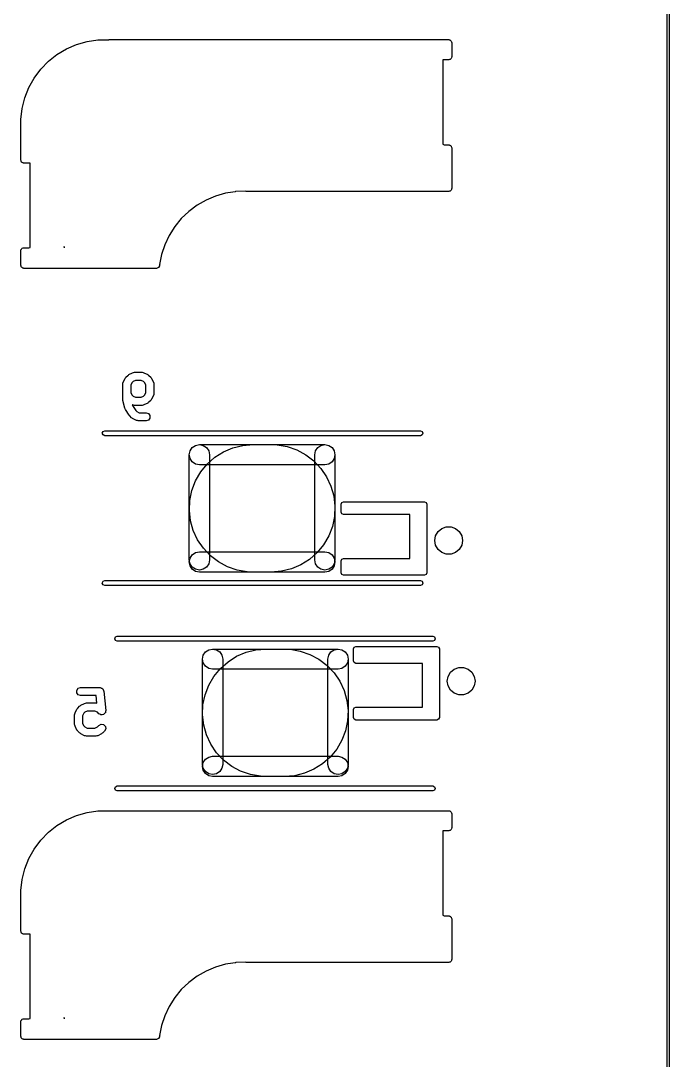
# Model space of a CAD drawing. Extents: x 62 to 223, y -188 to -37.
# Drawn here: x 207.24 to 223.26, y -95.61 to -69.93 of the extents above; entities that cross this region are included whole.
import ezdxf

# ---------------------------------------------------------------- set-up
doc = ezdxf.new("R2010")
doc.units = 0
doc.layers.add('BLACK', color=7, linetype='CONTINUOUS')

msp = doc.modelspace()

# ---------------------------------------------------------------- linework, layer by layer
at = {"layer": 'BLACK', "linetype": 'CONTINUOUS'}
for p, q in [((223.21, -142.245), (223.21, -49.9947)), ((223.26, -49.9947), (223.26, -142.245)), ((208.129, -70.7604), (208.362, -70.6209)), ((208.362, -70.6209), (208.612, -70.513)), ((208.612, -70.513), (208.873, -70.4386)), ((208.873, -70.4386), (209.142, -70.399)), ((209.142, -70.399), (209.41, -70.3949)), ((209.41, -70.3949), (209.41, -70.3947)), ((209.41, -70.3947), (217.81, -70.3947)), ((217.81, -70.3947), (217.82, -70.3964)), ((217.82, -70.3964), (217.823, -70.3958)), ((217.823, -70.3958), (217.826, -70.3975)), ((217.826, -70.3975), (217.836, -70.3992)), ((217.836, -70.3992), (217.851, -70.4117)), ((217.851, -70.4117), (217.867, -70.4215)), ((217.867, -70.4215), (217.87, -70.4278)), ((217.87, -70.4278), (217.875, -70.4322)), ((217.875, -70.4322), (217.878, -70.4514)), ((217.878, -70.4514), (217.885, -70.4697)), ((217.885, -70.4697), (217.885, -70.8197)), ((207.916, -70.9292), (208.129, -70.7604)), ((217.852, -70.8795), (217.847, -70.8847)), ((217.858, -70.8772), (217.852, -70.8795)), ((217.868, -70.8603), (217.858, -70.8772)), ((217.88, -70.8454), (217.868, -70.8603)), ((217.882, -70.8356), (217.88, -70.8454)), ((217.884, -70.8327), (217.882, -70.8356)), ((217.885, -70.8197), (217.883, -70.8294)), ((217.883, -70.8294), (217.884, -70.8327)), ((207.565, -71.3424), (207.727, -71.1243)), ((207.727, -71.1243), (207.916, -70.9292)), ((217.81, -70.8947), (217.665, -70.8947)), ((217.665, -70.8947), (217.665, -72.9797)), ((217.828, -70.888), (217.81, -70.8947)), ((217.847, -70.8847), (217.828, -70.888)), ((207.433, -71.5798), (207.565, -71.3424)), ((207.333, -71.8325), (207.433, -71.5798)), ((207.266, -72.096), (207.333, -71.8325)), ((207.235, -72.366), (207.266, -72.096)), ((207.235, -72.3672), (207.235, -72.366)), ((207.235, -72.3697), (207.235, -72.3672)), ((207.235, -73.3697), (207.235, -72.3697)), ((217.665, -72.9797), (217.696, -72.9947)), ((217.696, -72.9947), (217.81, -72.9947)), ((217.81, -72.9947), (217.82, -72.9964)), ((217.82, -72.9964), (217.823, -72.9958)), ((217.823, -72.9958), (217.826, -72.9975)), ((217.826, -72.9975), (217.836, -72.9992)), ((217.836, -72.9992), (217.851, -73.0117)), ((217.851, -73.0117), (217.867, -73.0215)), ((217.867, -73.0215), (217.87, -73.0279)), ((217.87, -73.0279), (217.875, -73.0322)), ((217.875, -73.0322), (217.878, -73.0514)), ((217.878, -73.0514), (217.885, -73.0697)), ((217.885, -73.0697), (217.885, -74.0697)), ((207.242, -73.388), (207.235, -73.3697)), ((207.245, -73.4072), (207.242, -73.388)), ((207.25, -73.4115), (207.245, -73.4072)), ((207.253, -73.4179), (207.25, -73.4115)), ((207.269, -73.4277), (207.253, -73.4179)), ((207.284, -73.4402), (207.269, -73.4277)), ((207.294, -73.4419), (207.284, -73.4402)), ((207.297, -73.4436), (207.294, -73.4419)), ((207.3, -73.443), (207.297, -73.4436)), ((207.31, -73.4447), (207.3, -73.443)), ((207.465, -73.4447), (207.31, -73.4447)), ((207.465, -75.5287), (207.465, -73.4447)), ((212.298, -74.1878), (212.051, -74.2576)), ((212.473, -74.1608), (212.298, -74.1878)), ((212.53, -74.1551), (212.473, -74.1608)), ((212.542, -74.1501), (212.53, -74.1551)), ((212.552, -74.1487), (212.542, -74.1501)), ((212.79, -74.1412), (212.552, -74.1487)), ((212.806, -74.144), (212.79, -74.1412)), ((212.808, -74.1447), (212.806, -74.144)), ((212.809, -74.1444), (212.808, -74.1447)), ((212.81, -74.1447), (212.809, -74.1444)), ((217.81, -74.1447), (212.81, -74.1447)), ((217.828, -74.138), (217.81, -74.1447)), ((217.847, -74.1347), (217.828, -74.138)), ((217.852, -74.1295), (217.847, -74.1347)), ((217.858, -74.1272), (217.852, -74.1295)), ((217.868, -74.1103), (217.858, -74.1272)), ((217.88, -74.0954), (217.868, -74.1103)), ((217.882, -74.0856), (217.88, -74.0954)), ((217.884, -74.0827), (217.882, -74.0856)), ((217.885, -74.0697), (217.883, -74.0794)), ((217.883, -74.0794), (217.884, -74.0827)), ((211.815, -74.3569), (211.593, -74.4842)), ((212.051, -74.2576), (211.815, -74.3569)), ((211.387, -74.6378), (211.202, -74.8152)), ((211.593, -74.4842), (211.387, -74.6378)), ((211.202, -74.8152), (211.04, -75.0138)), ((210.903, -75.2307), (210.794, -75.4627)), ((211.04, -75.0138), (210.903, -75.2307)), ((210.794, -75.4627), (210.714, -75.7063)), ((207.235, -75.6097), (207.237, -75.6)), ((207.235, -75.9697), (207.235, -75.6097)), ((207.236, -75.5967), (207.238, -75.5938)), ((207.237, -75.6), (207.236, -75.5967)), ((207.238, -75.5938), (207.24, -75.584)), ((207.24, -75.584), (207.252, -75.5691)), ((207.252, -75.5691), (207.262, -75.5522)), ((207.262, -75.5522), (207.268, -75.5499)), ((207.268, -75.5499), (207.272, -75.5447)), ((207.272, -75.5447), (207.292, -75.5414)), ((207.292, -75.5414), (207.31, -75.5347)), ((207.31, -75.5347), (207.435, -75.5347)), ((207.435, -75.5347), (207.465, -75.5287)), ((208.303, -75.5107), (208.302, -75.5197)), ((208.302, -75.5197), (208.32, -75.5197)), ((208.32, -75.5197), (208.303, -75.5107)), ((210.714, -75.7063), (210.666, -75.9476)), ((207.242, -75.988), (207.235, -75.9697)), ((207.245, -76.0072), (207.242, -75.988)), ((207.25, -76.0115), (207.245, -76.0072)), ((207.253, -76.0179), (207.25, -76.0115)), ((210.664, -75.9827), (210.638, -76.0272)), ((210.668, -75.9583), (210.662, -75.9711)), ((210.662, -75.9711), (210.664, -75.9827)), ((210.666, -75.9476), (210.668, -75.9583)), ((207.269, -76.0277), (207.253, -76.0179)), ((207.284, -76.0402), (207.269, -76.0277)), ((207.294, -76.0419), (207.284, -76.0402)), ((207.297, -76.0436), (207.294, -76.0419)), ((207.3, -76.043), (207.297, -76.0436)), ((207.31, -76.0447), (207.3, -76.043)), ((210.17, -76.0447), (207.31, -76.0447)), ((210.194, -76.0482), (210.17, -76.0447)), ((210.219, -76.0447), (210.194, -76.0482)), ((210.59, -76.0447), (210.219, -76.0447)), ((210.638, -76.0272), (210.59, -76.0447)), ((209.765, -78.8578), (209.812, -78.7626)), ((209.812, -78.7626), (209.824, -78.7511)), ((209.824, -78.7511), (209.831, -78.7366)), ((209.831, -78.7366), (209.879, -78.689)), ((209.879, -78.689), (209.893, -78.6816)), ((209.893, -78.6816), (209.905, -78.6703)), ((209.905, -78.6703), (210, -78.6226)), ((210.009, -78.8419), (209.984, -78.8666)), ((210, -78.6226), (210.023, -78.6192)), ((210.068, -78.8121), (210.009, -78.8419)), ((210.023, -78.6192), (210.045, -78.6121)), ((210.045, -78.6121), (210.235, -78.6121)), ((210.212, -78.8121), (210.068, -78.8121)), ((210.271, -78.8419), (210.212, -78.8121)), ((210.235, -78.6121), (210.257, -78.6192)), ((210.257, -78.6192), (210.28, -78.6226)), ((210.296, -78.8666), (210.271, -78.8419)), ((210.28, -78.6226), (210.375, -78.6703)), ((210.375, -78.6703), (210.387, -78.6816)), ((210.387, -78.6816), (210.401, -78.689)), ((210.401, -78.689), (210.449, -78.7366)), ((210.449, -78.7366), (210.456, -78.7511)), ((210.456, -78.7511), (210.468, -78.7626)), ((210.468, -78.7626), (210.515, -78.8578)), ((209.754, -78.9026), (209.761, -78.8806)), ((209.754, -79.2835), (209.754, -78.9026)), ((209.761, -78.8806), (209.765, -78.8578)), ((209.984, -78.8666), (209.954, -78.9262)), ((209.954, -78.9262), (209.954, -79.1171)), ((210.326, -78.9262), (210.296, -78.8666)), ((210.326, -79.1171), (210.326, -78.9262)), ((210.515, -78.8578), (210.519, -78.8806)), ((210.519, -78.8806), (210.526, -78.9026)), ((210.526, -78.9026), (210.526, -79.1407)), ((209.758, -79.2954), (209.754, -79.2835)), ((209.757, -79.3078), (209.758, -79.2954)), ((209.805, -79.4983), (209.757, -79.3078)), ((209.954, -79.1171), (209.984, -79.1767)), ((209.984, -79.1767), (210.009, -79.2013)), ((210.009, -79.2013), (210.068, -79.2311)), ((210.068, -79.2311), (210.212, -79.2311)), ((210.212, -79.2311), (210.271, -79.2013)), ((210.271, -79.2013), (210.296, -79.1767)), ((210.296, -79.1767), (210.326, -79.1171)), ((210.401, -79.3542), (210.387, -79.3616)), ((210.449, -79.3066), (210.401, -79.3542)), ((210.456, -79.2922), (210.449, -79.3066)), ((210.468, -79.2806), (210.456, -79.2922)), ((210.515, -79.1854), (210.468, -79.2806)), ((210.519, -79.1626), (210.515, -79.1854)), ((210.526, -79.1407), (210.519, -79.1626)), ((209.814, -79.5129), (209.805, -79.4983)), ((209.819, -79.5295), (209.814, -79.5129)), ((209.914, -79.6723), (209.819, -79.5295)), ((210, -79.4206), (209.99, -79.4158)), ((209.99, -79.4158), (209.995, -79.4329)), ((209.995, -79.4329), (210.075, -79.5531)), ((210.023, -79.424), (210, -79.4206)), ((210.045, -79.4311), (210.023, -79.424)), ((210.235, -79.4311), (210.045, -79.4311)), ((210.075, -79.5531), (210.104, -79.5823)), ((210.104, -79.5823), (210.164, -79.6121)), ((210.164, -79.6121), (210.33, -79.6121)), ((210.257, -79.424), (210.235, -79.4311)), ((210.28, -79.4206), (210.257, -79.424)), ((210.375, -79.373), (210.28, -79.4206)), ((210.33, -79.6121), (210.389, -79.6312)), ((210.387, -79.3616), (210.375, -79.373)), ((209.922, -79.6786), (209.914, -79.6723)), ((209.926, -79.6876), (209.922, -79.6786)), ((209.974, -79.7352), (209.926, -79.6876)), ((209.988, -79.7425), (209.974, -79.7352)), ((210, -79.7539), (209.988, -79.7425)), ((210.095, -79.8015), (210, -79.7539)), ((210.118, -79.805), (210.095, -79.8015)), ((210.14, -79.8121), (210.118, -79.805)), ((210.33, -79.8121), (210.14, -79.8121)), ((210.389, -79.793), (210.33, -79.8121)), ((210.389, -79.6312), (210.426, -79.6812)), ((210.426, -79.743), (210.389, -79.793)), ((210.426, -79.6812), (210.426, -79.743)), ((209.25, -80.1197), (209.268, -80.0773)), ((209.268, -80.1621), (209.25, -80.1197)), ((209.268, -80.0773), (209.31, -80.0597)), ((209.31, -80.0597), (217.11, -80.0597)), ((217.11, -80.0597), (217.152, -80.0773)), ((217.152, -80.0773), (217.17, -80.1197)), ((217.17, -80.1197), (217.152, -80.1621)), ((209.31, -80.1797), (209.268, -80.1621)), ((217.11, -80.1797), (209.31, -80.1797)), ((217.152, -80.1621), (217.11, -80.1797)), ((211.4, -80.65), (211.419, -80.5543)), ((211.4, -80.65), (211.419, -80.5543)), ((211.4, -80.65), (211.419, -80.5543)), ((211.4, -80.65), (211.419, -80.5543)), ((211.419, -80.5543), (211.473, -80.4732)), ((211.419, -80.5543), (211.473, -80.4732)), ((211.419, -80.5543), (211.473, -80.4732)), ((211.419, -80.5543), (211.473, -80.4732)), ((211.473, -80.4732), (211.554, -80.419)), ((211.473, -80.4732), (211.554, -80.419)), ((211.473, -80.4732), (211.554, -80.419)), ((211.473, -80.4732), (211.554, -80.419)), ((211.554, -80.419), (211.65, -80.4)), ((211.554, -80.419), (211.65, -80.4)), ((211.554, -80.419), (211.65, -80.4)), ((211.554, -80.419), (211.65, -80.4)), ((211.65, -80.4), (211.746, -80.419)), ((211.65, -80.4), (214.75, -80.4)), ((211.65, -80.4), (211.746, -80.419)), ((211.65, -80.4), (214.75, -80.4)), ((211.746, -80.419), (211.827, -80.4732)), ((211.746, -80.419), (211.827, -80.4732)), ((211.827, -80.4732), (211.881, -80.5543)), ((211.827, -80.4732), (211.881, -80.5543)), ((211.881, -80.5543), (211.9, -80.65)), ((211.881, -80.5543), (211.9, -80.65)), ((212.032, -80.7138), (212.245, -80.5792)), ((212.032, -80.7138), (212.245, -80.5792)), ((212.032, -80.7138), (212.245, -80.5792)), ((212.032, -80.7138), (212.245, -80.5792)), ((212.245, -80.5792), (212.478, -80.4805)), ((212.245, -80.5792), (212.478, -80.4805)), ((212.245, -80.5792), (212.478, -80.4805)), ((212.245, -80.5792), (212.478, -80.4805)), ((212.478, -80.4805), (212.723, -80.4203)), ((212.478, -80.4805), (212.723, -80.4203)), ((212.478, -80.4805), (212.723, -80.4203)), ((212.478, -80.4805), (212.723, -80.4203)), ((212.723, -80.4203), (212.975, -80.4)), ((212.723, -80.4203), (212.975, -80.4)), ((212.723, -80.4203), (212.975, -80.4)), ((212.723, -80.4203), (212.975, -80.4)), ((212.975, -80.4), (213.425, -80.4)), ((212.975, -80.4), (213.425, -80.4)), ((212.975, -80.4), (213.425, -80.4)), ((212.975, -80.4), (213.425, -80.4)), ((213.425, -80.4), (213.568, -80.4065)), ((213.425, -80.4), (213.568, -80.4065)), ((213.425, -80.4), (213.568, -80.4065)), ((213.425, -80.4), (213.568, -80.4065)), ((213.568, -80.4065), (213.817, -80.4495)), ((213.568, -80.4065), (213.817, -80.4495)), ((213.568, -80.4065), (213.817, -80.4495)), ((213.568, -80.4065), (213.817, -80.4495)), ((213.817, -80.4495), (214.056, -80.5317)), ((213.817, -80.4495), (214.056, -80.5317)), ((213.817, -80.4495), (214.056, -80.5317)), ((213.817, -80.4495), (214.056, -80.5317)), ((214.056, -80.5317), (214.278, -80.6511)), ((214.056, -80.5317), (214.278, -80.6511)), ((214.056, -80.5317), (214.278, -80.6511)), ((214.056, -80.5317), (214.278, -80.6511)), ((214.5, -80.65), (214.519, -80.5543)), ((214.5, -80.65), (214.519, -80.5543)), ((214.519, -80.5543), (214.573, -80.4732)), ((214.519, -80.5543), (214.573, -80.4732)), ((214.573, -80.4732), (214.654, -80.419)), ((214.573, -80.4732), (214.654, -80.419)), ((214.654, -80.419), (214.75, -80.4)), ((214.654, -80.419), (214.75, -80.4)), ((214.75, -80.4), (214.846, -80.419)), ((214.75, -80.4), (214.846, -80.419)), ((214.75, -80.4), (214.846, -80.419)), ((214.75, -80.4), (214.846, -80.419)), ((214.846, -80.419), (214.927, -80.4732)), ((214.846, -80.419), (214.927, -80.4732)), ((214.846, -80.419), (214.927, -80.4732)), ((214.846, -80.419), (214.927, -80.4732)), ((214.927, -80.4732), (214.981, -80.5543)), ((214.927, -80.4732), (214.981, -80.5543)), ((214.927, -80.4732), (214.981, -80.5543)), ((214.927, -80.4732), (214.981, -80.5543)), ((214.981, -80.5543), (215, -80.65)), ((214.981, -80.5543), (215, -80.65)), ((214.981, -80.5543), (215, -80.65)), ((214.981, -80.5543), (215, -80.65)), ((211.4, -83.25), (211.4, -80.65)), ((211.419, -80.7457), (211.4, -80.65)), ((211.4, -83.25), (211.4, -80.65)), ((211.419, -80.7457), (211.4, -80.65)), ((211.473, -80.8268), (211.419, -80.7457)), ((211.473, -80.8268), (211.419, -80.7457)), ((211.554, -80.881), (211.473, -80.8268)), ((211.554, -80.881), (211.473, -80.8268)), ((211.65, -80.9), (211.554, -80.881)), ((211.65, -80.9), (211.554, -80.881)), ((211.682, -81.0761), (211.842, -80.8809)), ((211.682, -81.0761), (211.842, -80.8809)), ((211.682, -81.0761), (211.842, -80.8809)), ((211.682, -81.0761), (211.842, -80.8809)), ((211.842, -80.8809), (212.032, -80.7138)), ((211.842, -80.8809), (212.032, -80.7138)), ((211.842, -80.8809), (212.032, -80.7138)), ((211.842, -80.8809), (212.032, -80.7138)), ((211.9, -80.65), (211.9, -83.25)), ((211.9, -80.65), (211.9, -83.25)), ((214.278, -80.6511), (214.479, -80.8045)), ((214.278, -80.6511), (214.479, -80.8045)), ((214.278, -80.6511), (214.479, -80.8045)), ((214.278, -80.6511), (214.479, -80.8045)), ((214.479, -80.8045), (214.652, -80.9881)), ((214.479, -80.8045), (214.652, -80.9881)), ((214.479, -80.8045), (214.652, -80.9881)), ((214.479, -80.8045), (214.652, -80.9881)), ((214.5, -83.25), (214.5, -80.65)), ((214.5, -83.25), (214.5, -80.65)), ((214.846, -80.881), (214.75, -80.9)), ((214.846, -80.881), (214.75, -80.9)), ((214.927, -80.8268), (214.846, -80.881)), ((214.927, -80.8268), (214.846, -80.881)), ((214.981, -80.7457), (214.927, -80.8268)), ((214.981, -80.7457), (214.927, -80.8268)), ((215, -80.65), (214.981, -80.7457)), ((215, -80.65), (214.981, -80.7457)), ((215, -80.65), (215, -83.25)), ((215, -80.65), (215, -83.25)), ((211.555, -81.2945), (211.682, -81.0761)), ((211.555, -81.2945), (211.682, -81.0761)), ((211.555, -81.2945), (211.682, -81.0761)), ((211.555, -81.2945), (211.682, -81.0761)), ((214.75, -80.9), (211.65, -80.9)), ((214.75, -80.9), (211.65, -80.9)), ((214.652, -80.9881), (214.794, -81.197)), ((214.652, -80.9881), (214.794, -81.197)), ((214.652, -80.9881), (214.794, -81.197)), ((214.652, -80.9881), (214.794, -81.197)), ((211.464, -81.5303), (211.555, -81.2945)), ((211.464, -81.5303), (211.555, -81.2945)), ((211.464, -81.5303), (211.555, -81.2945)), ((211.464, -81.5303), (211.555, -81.2945)), ((214.794, -81.197), (214.901, -81.426)), ((214.794, -81.197), (214.901, -81.426)), ((214.794, -81.197), (214.901, -81.426)), ((214.794, -81.197), (214.901, -81.426)), ((211.412, -81.7776), (211.464, -81.5303)), ((211.412, -81.7776), (211.464, -81.5303)), ((211.412, -81.7776), (211.464, -81.5303)), ((211.412, -81.7776), (211.464, -81.5303)), ((214.901, -81.426), (214.97, -81.6691)), ((214.901, -81.426), (214.97, -81.6691)), ((214.901, -81.426), (214.97, -81.6691)), ((214.901, -81.426), (214.97, -81.6691)), ((211.401, -82.03), (211.412, -81.7776)), ((211.401, -82.03), (211.412, -81.7776)), ((211.401, -82.03), (211.412, -81.7776)), ((211.401, -82.03), (211.412, -81.7776)), ((214.97, -81.6691), (214.999, -81.92)), ((214.97, -81.6691), (214.999, -81.92)), ((214.97, -81.6691), (214.999, -81.92)), ((214.97, -81.6691), (214.999, -81.92)), ((214.999, -81.92), (214.988, -82.1724)), ((214.999, -81.92), (214.988, -82.1724)), ((214.999, -81.92), (214.988, -82.1724)), ((214.999, -81.92), (214.988, -82.1724)), ((215.15, -81.8697), (215.168, -81.8273)), ((215.15, -82.0697), (215.15, -81.8697)), ((215.168, -81.8273), (215.21, -81.8097)), ((215.21, -81.8097), (217.21, -81.8097)), ((217.21, -81.8097), (217.252, -81.8273)), ((217.252, -81.8273), (217.27, -81.8697)), ((217.27, -81.8697), (217.27, -83.5697)), ((211.43, -82.2809), (211.401, -82.03)), ((211.43, -82.2809), (211.401, -82.03)), ((211.43, -82.2809), (211.401, -82.03)), ((211.43, -82.2809), (211.401, -82.03)), ((214.988, -82.1724), (214.936, -82.4197)), ((214.988, -82.1724), (214.936, -82.4197)), ((214.988, -82.1724), (214.936, -82.4197)), ((214.988, -82.1724), (214.936, -82.4197)), ((215.168, -82.1121), (215.15, -82.0697)), ((215.21, -82.1297), (215.168, -82.1121)), ((216.85, -82.1297), (215.21, -82.1297)), ((216.85, -83.2097), (216.85, -82.1297)), ((211.499, -82.524), (211.43, -82.2809)), ((211.499, -82.524), (211.43, -82.2809)), ((211.499, -82.524), (211.43, -82.2809)), ((211.499, -82.524), (211.43, -82.2809)), ((214.936, -82.4197), (214.845, -82.6555)), ((214.936, -82.4197), (214.845, -82.6555)), ((214.936, -82.4197), (214.845, -82.6555)), ((214.936, -82.4197), (214.845, -82.6555)), ((217.639, -82.4728), (217.75, -82.4321)), ((217.75, -82.4321), (217.87, -82.4321)), ((217.87, -82.4321), (217.981, -82.4728)), ((211.606, -82.753), (211.499, -82.524)), ((211.606, -82.753), (211.499, -82.524)), ((211.606, -82.753), (211.499, -82.524)), ((211.606, -82.753), (211.499, -82.524)), ((214.845, -82.6555), (214.718, -82.8739)), ((214.845, -82.6555), (214.718, -82.8739)), ((214.845, -82.6555), (214.718, -82.8739)), ((214.845, -82.6555), (214.718, -82.8739)), ((217.467, -82.7697), (217.488, -82.6524)), ((217.488, -82.6524), (217.547, -82.5493)), ((217.547, -82.5493), (217.639, -82.4728)), ((217.981, -82.4728), (218.073, -82.5493)), ((218.073, -82.5493), (218.132, -82.6524)), ((218.132, -82.6524), (218.153, -82.7697)), ((211.748, -82.9619), (211.606, -82.753)), ((211.748, -82.9619), (211.606, -82.753)), ((211.748, -82.9619), (211.606, -82.753)), ((211.748, -82.9619), (211.606, -82.753)), ((214.718, -82.8739), (214.558, -83.0691)), ((214.718, -82.8739), (214.558, -83.0691)), ((214.718, -82.8739), (214.558, -83.0691)), ((214.718, -82.8739), (214.558, -83.0691)), ((217.488, -82.887), (217.467, -82.7697)), ((217.547, -82.9901), (217.488, -82.887)), ((218.132, -82.887), (218.073, -82.9901)), ((218.153, -82.7697), (218.132, -82.887)), ((211.4, -83.3), (211.419, -83.2043)), ((211.4, -83.3), (211.419, -83.2043)), ((211.419, -83.2043), (211.473, -83.1232)), ((211.419, -83.2043), (211.473, -83.1232)), ((211.473, -83.1232), (211.554, -83.069)), ((211.473, -83.1232), (211.554, -83.069)), ((211.554, -83.069), (211.65, -83.05)), ((211.554, -83.069), (211.65, -83.05)), ((211.65, -83.05), (214.75, -83.05)), ((211.65, -83.05), (214.75, -83.05)), ((211.921, -83.1455), (211.748, -82.9619)), ((211.921, -83.1455), (211.748, -82.9619)), ((211.921, -83.1455), (211.748, -82.9619)), ((211.921, -83.1455), (211.748, -82.9619)), ((212.122, -83.2989), (211.921, -83.1455)), ((212.122, -83.2989), (211.921, -83.1455)), ((212.122, -83.2989), (211.921, -83.1455)), ((212.122, -83.2989), (211.921, -83.1455)), ((214.558, -83.0691), (214.368, -83.2362)), ((214.558, -83.0691), (214.368, -83.2362)), ((214.558, -83.0691), (214.368, -83.2362)), ((214.558, -83.0691), (214.368, -83.2362)), ((214.75, -83.05), (214.846, -83.069)), ((214.75, -83.05), (214.846, -83.069)), ((214.846, -83.069), (214.927, -83.1232)), ((214.846, -83.069), (214.927, -83.1232)), ((214.927, -83.1232), (214.981, -83.2043)), ((214.927, -83.1232), (214.981, -83.2043)), ((214.981, -83.2043), (215, -83.3)), ((214.981, -83.2043), (215, -83.3)), ((217.639, -83.0666), (217.547, -82.9901)), ((217.75, -83.1073), (217.639, -83.0666)), ((217.87, -83.1073), (217.75, -83.1073)), ((217.981, -83.0666), (217.87, -83.1073)), ((218.073, -82.9901), (217.981, -83.0666)), ((211.419, -83.3457), (211.4, -83.25)), ((211.419, -83.3457), (211.4, -83.25)), ((211.419, -83.3957), (211.4, -83.3)), ((211.419, -83.3957), (211.4, -83.3)), ((211.473, -83.4268), (211.419, -83.3457)), ((211.473, -83.4268), (211.419, -83.3457)), ((211.473, -83.4768), (211.419, -83.3957)), ((211.473, -83.4768), (211.419, -83.3957)), ((211.554, -83.481), (211.473, -83.4268)), ((211.554, -83.481), (211.473, -83.4268)), ((211.827, -83.4268), (211.746, -83.481)), ((211.827, -83.4268), (211.746, -83.481)), ((211.881, -83.3457), (211.827, -83.4268)), ((211.881, -83.3457), (211.827, -83.4268)), ((211.9, -83.25), (211.881, -83.3457)), ((211.9, -83.25), (211.881, -83.3457)), ((212.344, -83.4183), (212.122, -83.2989)), ((212.344, -83.4183), (212.122, -83.2989)), ((212.344, -83.4183), (212.122, -83.2989)), ((212.344, -83.4183), (212.122, -83.2989)), ((212.583, -83.5005), (212.344, -83.4183)), ((212.583, -83.5005), (212.344, -83.4183)), ((212.583, -83.5005), (212.344, -83.4183)), ((212.583, -83.5005), (212.344, -83.4183)), ((214.155, -83.3708), (213.922, -83.4695)), ((214.155, -83.3708), (213.922, -83.4695)), ((214.155, -83.3708), (213.922, -83.4695)), ((214.155, -83.3708), (213.922, -83.4695)), ((214.368, -83.2362), (214.155, -83.3708)), ((214.368, -83.2362), (214.155, -83.3708)), ((214.368, -83.2362), (214.155, -83.3708)), ((214.368, -83.2362), (214.155, -83.3708)), ((214.519, -83.3457), (214.5, -83.25)), ((214.519, -83.3457), (214.5, -83.25)), ((214.573, -83.4268), (214.519, -83.3457)), ((214.573, -83.4268), (214.519, -83.3457)), ((214.654, -83.481), (214.573, -83.4268)), ((214.654, -83.481), (214.573, -83.4268)), ((214.927, -83.4268), (214.846, -83.481)), ((214.927, -83.4268), (214.846, -83.481)), ((214.981, -83.3457), (214.927, -83.4268)), ((214.981, -83.3457), (214.927, -83.4268)), ((214.981, -83.3957), (214.927, -83.4768)), ((214.981, -83.3957), (214.927, -83.4768)), ((215, -83.25), (214.981, -83.3457)), ((215, -83.25), (214.981, -83.3457)), ((215, -83.3), (214.981, -83.3957)), ((215, -83.3), (214.981, -83.3957)), ((215.15, -83.2697), (215.168, -83.2273)), ((215.15, -83.5697), (215.15, -83.2697)), ((215.168, -83.2273), (215.21, -83.2097)), ((215.21, -83.2097), (216.85, -83.2097)), ((211.554, -83.531), (211.473, -83.4768)), ((211.554, -83.531), (211.473, -83.4768)), ((211.65, -83.5), (211.554, -83.481)), ((211.65, -83.5), (211.554, -83.481)), ((211.65, -83.55), (211.554, -83.531)), ((211.65, -83.55), (211.554, -83.531)), ((211.746, -83.481), (211.65, -83.5)), ((211.746, -83.481), (211.65, -83.5)), ((214.75, -83.55), (211.65, -83.55)), ((214.75, -83.55), (211.65, -83.55)), ((212.832, -83.5435), (212.583, -83.5005)), ((212.832, -83.5435), (212.583, -83.5005)), ((212.832, -83.5435), (212.583, -83.5005)), ((212.832, -83.5435), (212.583, -83.5005)), ((212.975, -83.55), (212.832, -83.5435)), ((212.975, -83.55), (212.832, -83.5435)), ((212.975, -83.55), (212.832, -83.5435)), ((212.975, -83.55), (212.832, -83.5435)), ((213.425, -83.55), (212.975, -83.55)), ((213.425, -83.55), (212.975, -83.55)), ((213.425, -83.55), (212.975, -83.55)), ((213.425, -83.55), (212.975, -83.55)), ((213.677, -83.5297), (213.425, -83.55)), ((213.677, -83.5297), (213.425, -83.55)), ((213.677, -83.5297), (213.425, -83.55)), ((213.677, -83.5297), (213.425, -83.55)), ((213.922, -83.4695), (213.677, -83.5297)), ((213.922, -83.4695), (213.677, -83.5297)), ((213.922, -83.4695), (213.677, -83.5297)), ((213.922, -83.4695), (213.677, -83.5297)), ((214.75, -83.5), (214.654, -83.481)), ((214.75, -83.5), (214.654, -83.481)), ((214.846, -83.481), (214.75, -83.5)), ((214.846, -83.481), (214.75, -83.5)), ((214.846, -83.531), (214.75, -83.55)), ((214.846, -83.531), (214.75, -83.55)), ((214.927, -83.4768), (214.846, -83.531)), ((214.927, -83.4768), (214.846, -83.531)), ((215.168, -83.6121), (215.15, -83.5697)), ((215.21, -83.6297), (215.168, -83.6121)), ((217.21, -83.6297), (215.21, -83.6297)), ((217.252, -83.6121), (217.21, -83.6297)), ((217.27, -83.5697), (217.252, -83.6121)), ((209.25, -83.8197), (209.268, -83.7773)), ((209.268, -83.8621), (209.25, -83.8197)), ((209.268, -83.7773), (209.31, -83.7597)), ((209.31, -83.8797), (209.268, -83.8621)), ((209.31, -83.7597), (217.11, -83.7597)), ((217.11, -83.8797), (209.31, -83.8797)), ((217.11, -83.7597), (217.152, -83.7773)), ((217.152, -83.8621), (217.11, -83.8797)), ((217.152, -83.7773), (217.17, -83.8197)), ((217.17, -83.8197), (217.152, -83.8621)), ((209.559, -85.1947), (209.577, -85.1523)), ((209.577, -85.2371), (209.559, -85.1947)), ((209.577, -85.1523), (209.619, -85.1347)), ((209.619, -85.2547), (209.577, -85.2371)), ((209.619, -85.1347), (217.419, -85.1347)), ((217.419, -85.2547), (209.619, -85.2547)), ((217.419, -85.1347), (217.461, -85.1523)), ((217.461, -85.2371), (217.419, -85.2547)), ((217.461, -85.1523), (217.479, -85.1947)), ((217.479, -85.1947), (217.461, -85.2371)), ((211.798, -85.5232), (211.879, -85.469)), ((211.798, -85.5232), (211.879, -85.469)), ((211.798, -85.5232), (211.879, -85.469)), ((211.798, -85.5232), (211.879, -85.469)), ((211.879, -85.469), (211.975, -85.45)), ((211.879, -85.469), (211.975, -85.45)), ((211.879, -85.469), (211.975, -85.45)), ((211.879, -85.469), (211.975, -85.45)), ((211.975, -85.45), (212.071, -85.469)), ((211.975, -85.45), (215.075, -85.45)), ((211.975, -85.45), (212.071, -85.469)), ((211.975, -85.45), (215.075, -85.45)), ((212.071, -85.469), (212.152, -85.5232)), ((212.071, -85.469), (212.152, -85.5232)), ((212.803, -85.5305), (213.048, -85.4703)), ((212.803, -85.5305), (213.048, -85.4703)), ((212.803, -85.5305), (213.048, -85.4703)), ((212.803, -85.5305), (213.048, -85.4703)), ((213.048, -85.4703), (213.3, -85.45)), ((213.048, -85.4703), (213.3, -85.45)), ((213.048, -85.4703), (213.3, -85.45)), ((213.048, -85.4703), (213.3, -85.45)), ((213.3, -85.45), (213.75, -85.45)), ((213.3, -85.45), (213.75, -85.45)), ((213.3, -85.45), (213.75, -85.45)), ((213.3, -85.45), (213.75, -85.45)), ((213.75, -85.45), (213.893, -85.4565)), ((213.75, -85.45), (213.893, -85.4565)), ((213.75, -85.45), (213.893, -85.4565)), ((213.75, -85.45), (213.893, -85.4565)), ((213.893, -85.4565), (214.142, -85.4995)), ((213.893, -85.4565), (214.142, -85.4995)), ((213.893, -85.4565), (214.142, -85.4995)), ((213.893, -85.4565), (214.142, -85.4995)), ((214.142, -85.4995), (214.381, -85.5817)), ((214.142, -85.4995), (214.381, -85.5817)), ((214.142, -85.4995), (214.381, -85.5817)), ((214.142, -85.4995), (214.381, -85.5817)), ((214.898, -85.5232), (214.979, -85.469)), ((214.898, -85.5232), (214.979, -85.469)), ((214.979, -85.469), (215.075, -85.45)), ((214.979, -85.469), (215.075, -85.45)), ((215.075, -85.45), (215.171, -85.469)), ((215.075, -85.45), (215.171, -85.469)), ((215.075, -85.45), (215.171, -85.469)), ((215.075, -85.45), (215.171, -85.469)), ((215.171, -85.469), (215.252, -85.5232)), ((215.171, -85.469), (215.252, -85.5232)), ((215.171, -85.469), (215.252, -85.5232)), ((215.171, -85.469), (215.252, -85.5232)), ((215.459, -85.4447), (215.477, -85.4023)), ((215.459, -85.7447), (215.459, -85.4447)), ((215.477, -85.4023), (215.519, -85.3847)), ((215.519, -85.3847), (217.519, -85.3847)), ((217.519, -85.3847), (217.561, -85.4023)), ((217.561, -85.4023), (217.579, -85.4447)), ((217.579, -85.4447), (217.579, -87.1447)), ((211.725, -85.7), (211.744, -85.6043)), ((211.725, -85.7), (211.744, -85.6043)), ((211.725, -85.7), (211.744, -85.6043)), ((211.725, -85.7), (211.744, -85.6043)), ((211.725, -88.3), (211.725, -85.7)), ((211.744, -85.7957), (211.725, -85.7)), ((211.725, -88.3), (211.725, -85.7)), ((211.744, -85.7957), (211.725, -85.7)), ((211.744, -85.6043), (211.798, -85.5232)), ((211.744, -85.6043), (211.798, -85.5232)), ((211.744, -85.6043), (211.798, -85.5232)), ((211.744, -85.6043), (211.798, -85.5232)), ((212.152, -85.5232), (212.206, -85.6043)), ((212.152, -85.5232), (212.206, -85.6043)), ((212.167, -85.9309), (212.357, -85.7638)), ((212.167, -85.9309), (212.357, -85.7638)), ((212.167, -85.9309), (212.357, -85.7638)), ((212.167, -85.9309), (212.357, -85.7638)), ((212.206, -85.6043), (212.225, -85.7)), ((212.206, -85.6043), (212.225, -85.7)), ((212.225, -85.7), (212.225, -88.3)), ((212.225, -85.7), (212.225, -88.3)), ((212.357, -85.7638), (212.57, -85.6292)), ((212.357, -85.7638), (212.57, -85.6292)), ((212.357, -85.7638), (212.57, -85.6292)), ((212.357, -85.7638), (212.57, -85.6292)), ((212.57, -85.6292), (212.803, -85.5305)), ((212.57, -85.6292), (212.803, -85.5305)), ((212.57, -85.6292), (212.803, -85.5305)), ((212.57, -85.6292), (212.803, -85.5305)), ((214.381, -85.5817), (214.603, -85.7011)), ((214.381, -85.5817), (214.603, -85.7011)), ((214.381, -85.5817), (214.603, -85.7011)), ((214.381, -85.5817), (214.603, -85.7011)), ((214.603, -85.7011), (214.804, -85.8545)), ((214.603, -85.7011), (214.804, -85.8545)), ((214.603, -85.7011), (214.804, -85.8545)), ((214.603, -85.7011), (214.804, -85.8545)), ((214.825, -85.7), (214.844, -85.6043)), ((214.825, -85.7), (214.844, -85.6043)), ((214.825, -88.3), (214.825, -85.7)), ((214.825, -88.3), (214.825, -85.7)), ((214.844, -85.6043), (214.898, -85.5232)), ((214.844, -85.6043), (214.898, -85.5232)), ((215.252, -85.5232), (215.306, -85.6043)), ((215.252, -85.5232), (215.306, -85.6043)), ((215.252, -85.5232), (215.306, -85.6043)), ((215.252, -85.5232), (215.306, -85.6043)), ((215.306, -85.6043), (215.325, -85.7)), ((215.306, -85.6043), (215.325, -85.7)), ((215.306, -85.6043), (215.325, -85.7)), ((215.306, -85.6043), (215.325, -85.7)), ((215.325, -85.7), (215.306, -85.7957)), ((215.325, -85.7), (215.306, -85.7957)), ((215.325, -85.7), (215.325, -88.3)), ((215.325, -85.7), (215.325, -88.3)), ((215.477, -85.7871), (215.459, -85.7447)), ((211.798, -85.8768), (211.744, -85.7957)), ((211.798, -85.8768), (211.744, -85.7957)), ((211.879, -85.931), (211.798, -85.8768)), ((211.879, -85.931), (211.798, -85.8768)), ((211.975, -85.95), (211.879, -85.931)), ((211.975, -85.95), (211.879, -85.931)), ((215.075, -85.95), (211.975, -85.95)), ((215.075, -85.95), (211.975, -85.95)), ((212.007, -86.1261), (212.167, -85.9309)), ((212.007, -86.1261), (212.167, -85.9309)), ((212.007, -86.1261), (212.167, -85.9309)), ((212.007, -86.1261), (212.167, -85.9309)), ((214.804, -85.8545), (214.977, -86.0381)), ((214.804, -85.8545), (214.977, -86.0381)), ((214.804, -85.8545), (214.977, -86.0381)), ((214.804, -85.8545), (214.977, -86.0381)), ((215.171, -85.931), (215.075, -85.95)), ((215.171, -85.931), (215.075, -85.95)), ((215.252, -85.8768), (215.171, -85.931)), ((215.252, -85.8768), (215.171, -85.931)), ((215.306, -85.7957), (215.252, -85.8768)), ((215.306, -85.7957), (215.252, -85.8768)), ((215.519, -85.8047), (215.477, -85.7871)), ((217.159, -85.8047), (215.519, -85.8047)), ((217.159, -86.8847), (217.159, -85.8047)), ((217.797, -86.1274), (217.856, -86.0243)), ((217.856, -86.0243), (217.948, -85.9478)), ((217.948, -85.9478), (218.059, -85.9071)), ((218.059, -85.9071), (218.179, -85.9071)), ((218.179, -85.9071), (218.29, -85.9478)), ((218.29, -85.9478), (218.382, -86.0243)), ((218.382, -86.0243), (218.441, -86.1274)), ((211.88, -86.3445), (212.007, -86.1261)), ((211.88, -86.3445), (212.007, -86.1261)), ((211.88, -86.3445), (212.007, -86.1261)), ((211.88, -86.3445), (212.007, -86.1261)), ((214.977, -86.0381), (215.119, -86.247)), ((214.977, -86.0381), (215.119, -86.247)), ((214.977, -86.0381), (215.119, -86.247)), ((214.977, -86.0381), (215.119, -86.247)), ((215.119, -86.247), (215.226, -86.476)), ((215.119, -86.247), (215.226, -86.476)), ((215.119, -86.247), (215.226, -86.476)), ((215.119, -86.247), (215.226, -86.476)), ((217.776, -86.2447), (217.797, -86.1274)), ((217.797, -86.362), (217.776, -86.2447)), ((218.441, -86.1274), (218.462, -86.2447)), ((218.462, -86.2447), (218.441, -86.362)), ((208.617, -86.4712), (208.653, -86.4212)), ((208.617, -86.533), (208.617, -86.4712)), ((208.653, -86.583), (208.617, -86.533)), ((208.653, -86.4212), (208.712, -86.4021)), ((208.712, -86.4021), (209.188, -86.4021)), ((209.188, -86.4021), (209.199, -86.4055)), ((209.199, -86.4055), (209.209, -86.4044)), ((209.209, -86.4044), (209.227, -86.4148)), ((209.227, -86.4148), (209.247, -86.4212)), ((209.247, -86.4212), (209.253, -86.43)), ((209.253, -86.43), (209.263, -86.4356)), ((209.263, -86.4356), (209.271, -86.4545)), ((209.271, -86.4545), (209.283, -86.4712)), ((209.283, -86.4712), (209.283, -86.4821)), ((209.283, -86.4821), (209.288, -86.4921)), ((209.288, -86.4921), (209.335, -86.9683)), ((211.789, -86.5803), (211.88, -86.3445)), ((211.789, -86.5803), (211.88, -86.3445)), ((211.789, -86.5803), (211.88, -86.3445)), ((211.789, -86.5803), (211.88, -86.3445)), ((215.226, -86.476), (215.295, -86.7191)), ((215.226, -86.476), (215.295, -86.7191)), ((215.226, -86.476), (215.295, -86.7191)), ((215.226, -86.476), (215.295, -86.7191)), ((217.856, -86.4651), (217.797, -86.362)), ((217.948, -86.5416), (217.856, -86.4651)), ((218.059, -86.5823), (217.948, -86.5416)), ((218.29, -86.5416), (218.179, -86.5823)), ((218.382, -86.4651), (218.29, -86.5416)), ((218.441, -86.362), (218.382, -86.4651)), ((208.712, -86.6021), (208.653, -86.583)), ((209.098, -86.6021), (208.712, -86.6021)), ((208.715, -86.8412), (208.81, -86.7936)), ((208.81, -86.7936), (208.833, -86.7902)), ((208.833, -86.7902), (208.855, -86.7831)), ((208.855, -86.7831), (209.093, -86.7831)), ((209.093, -86.7831), (209.115, -86.7902)), ((209.116, -86.7904), (209.098, -86.6021)), ((209.115, -86.7902), (209.116, -86.7904)), ((211.737, -86.8276), (211.789, -86.5803)), ((211.737, -86.8276), (211.789, -86.5803)), ((211.737, -86.8276), (211.789, -86.5803)), ((211.737, -86.8276), (211.789, -86.5803)), ((215.295, -86.7191), (215.324, -86.97)), ((215.295, -86.7191), (215.324, -86.97)), ((215.295, -86.7191), (215.324, -86.97)), ((215.295, -86.7191), (215.324, -86.97)), ((218.179, -86.5823), (218.059, -86.5823)), ((208.564, -87.0735), (208.571, -87.0516)), ((208.571, -87.0516), (208.575, -87.0288)), ((208.575, -87.0288), (208.622, -86.9336)), ((208.622, -86.9336), (208.634, -86.922)), ((208.634, -86.922), (208.641, -86.9076)), ((208.641, -86.9076), (208.689, -86.86)), ((208.689, -86.86), (208.703, -86.8526)), ((208.703, -86.8526), (208.715, -86.8412)), ((208.794, -87.0375), (208.764, -87.0971)), ((208.819, -87.0128), (208.794, -87.0375)), ((208.878, -86.983), (208.819, -87.0128)), ((209.069, -86.983), (208.878, -86.983)), ((209.129, -87.0128), (209.069, -86.983)), ((209.165, -87.049), (209.129, -87.0128)), ((209.19, -87.0618), (209.165, -87.049)), ((209.301, -87.0475), (209.281, -87.0674)), ((209.322, -87.0287), (209.301, -87.0475)), ((209.323, -87.0258), (209.322, -87.0287)), ((209.325, -87.0237), (209.323, -87.0258)), ((209.329, -86.9959), (209.325, -87.0237)), ((209.335, -86.9683), (209.329, -86.9959)), ((211.726, -87.08), (211.737, -86.8276)), ((211.726, -87.08), (211.737, -86.8276)), ((211.726, -87.08), (211.737, -86.8276)), ((211.726, -87.08), (211.737, -86.8276)), ((215.324, -86.97), (215.313, -87.2224)), ((215.324, -86.97), (215.313, -87.2224)), ((215.324, -86.97), (215.313, -87.2224)), ((215.324, -86.97), (215.313, -87.2224)), ((215.459, -86.9447), (215.477, -86.9023)), ((215.459, -87.1447), (215.459, -86.9447)), ((215.477, -86.9023), (215.519, -86.8847)), ((215.519, -86.8847), (217.159, -86.8847)), ((208.564, -87.3116), (208.564, -87.0735)), ((208.571, -87.3335), (208.564, -87.3116)), ((208.764, -87.0971), (208.764, -87.288)), ((208.764, -87.288), (208.794, -87.3476)), ((209.165, -87.3361), (209.22, -87.3081)), ((209.214, -87.076), (209.19, -87.0618)), ((209.217, -87.0757), (209.214, -87.076)), ((209.22, -87.077), (209.217, -87.0757)), ((209.248, -87.0726), (209.22, -87.077)), ((209.22, -87.3081), (209.281, -87.3177)), ((209.276, -87.0698), (209.248, -87.0726)), ((209.278, -87.0678), (209.276, -87.0698)), ((209.281, -87.0674), (209.278, -87.0678)), ((211.755, -87.3309), (211.726, -87.08)), ((211.755, -87.3309), (211.726, -87.08)), ((211.755, -87.3309), (211.726, -87.08)), ((211.755, -87.3309), (211.726, -87.08)), ((215.313, -87.2224), (215.261, -87.4697)), ((215.313, -87.2224), (215.261, -87.4697)), ((215.313, -87.2224), (215.261, -87.4697)), ((215.313, -87.2224), (215.261, -87.4697)), ((215.477, -87.1871), (215.459, -87.1447)), ((215.519, -87.2047), (215.477, -87.1871)), ((217.519, -87.2047), (215.519, -87.2047)), ((217.561, -87.1871), (217.519, -87.2047)), ((217.579, -87.1447), (217.561, -87.1871)), ((208.575, -87.3563), (208.571, -87.3335)), ((208.622, -87.4516), (208.575, -87.3563)), ((208.634, -87.4631), (208.622, -87.4516)), ((208.641, -87.4776), (208.634, -87.4631)), ((208.689, -87.5252), (208.641, -87.4776)), ((208.703, -87.5325), (208.689, -87.5252)), ((208.715, -87.5439), (208.703, -87.5325)), ((208.81, -87.5915), (208.715, -87.5439)), ((208.794, -87.3476), (208.819, -87.3723)), ((208.819, -87.3723), (208.878, -87.4021)), ((208.878, -87.4021), (209.069, -87.4021)), ((209.069, -87.4021), (209.129, -87.3723)), ((209.129, -87.3723), (209.165, -87.3361)), ((209.233, -87.5439), (209.138, -87.5915)), ((209.244, -87.5325), (209.233, -87.5439)), ((209.259, -87.5252), (209.244, -87.5325)), ((209.306, -87.4776), (209.259, -87.5252)), ((209.281, -87.3177), (209.325, -87.3615)), ((209.334, -87.4225), (209.306, -87.4776)), ((209.325, -87.3615), (209.334, -87.4225)), ((211.824, -87.574), (211.755, -87.3309)), ((211.824, -87.574), (211.755, -87.3309)), ((211.824, -87.574), (211.755, -87.3309)), ((211.824, -87.574), (211.755, -87.3309)), ((211.931, -87.803), (211.824, -87.574)), ((211.931, -87.803), (211.824, -87.574)), ((211.931, -87.803), (211.824, -87.574)), ((211.931, -87.803), (211.824, -87.574)), ((215.261, -87.4697), (215.17, -87.7055)), ((215.261, -87.4697), (215.17, -87.7055)), ((215.261, -87.4697), (215.17, -87.7055)), ((215.261, -87.4697), (215.17, -87.7055)), ((208.833, -87.595), (208.81, -87.5915)), ((208.855, -87.6021), (208.833, -87.595)), ((209.093, -87.6021), (208.855, -87.6021)), ((209.115, -87.595), (209.093, -87.6021)), ((209.138, -87.5915), (209.115, -87.595)), ((212.073, -88.0119), (211.931, -87.803)), ((212.073, -88.0119), (211.931, -87.803)), ((212.073, -88.0119), (211.931, -87.803)), ((212.073, -88.0119), (211.931, -87.803)), ((215.17, -87.7055), (215.043, -87.9239)), ((215.17, -87.7055), (215.043, -87.9239)), ((215.17, -87.7055), (215.043, -87.9239)), ((215.17, -87.7055), (215.043, -87.9239)), ((212.246, -88.1955), (212.073, -88.0119)), ((212.246, -88.1955), (212.073, -88.0119)), ((212.246, -88.1955), (212.073, -88.0119)), ((212.246, -88.1955), (212.073, -88.0119)), ((215.043, -87.9239), (214.883, -88.1191)), ((215.043, -87.9239), (214.883, -88.1191)), ((215.043, -87.9239), (214.883, -88.1191)), ((215.043, -87.9239), (214.883, -88.1191)), ((211.725, -88.35), (211.744, -88.2543)), ((211.725, -88.35), (211.744, -88.2543)), ((211.744, -88.3957), (211.725, -88.3)), ((211.744, -88.3957), (211.725, -88.3)), ((211.744, -88.2543), (211.798, -88.1732)), ((211.744, -88.2543), (211.798, -88.1732)), ((211.798, -88.1732), (211.879, -88.119)), ((211.798, -88.1732), (211.879, -88.119)), ((211.879, -88.119), (211.975, -88.1)), ((211.879, -88.119), (211.975, -88.1)), ((211.975, -88.1), (215.075, -88.1)), ((211.975, -88.1), (215.075, -88.1)), ((212.225, -88.3), (212.206, -88.3957)), ((212.225, -88.3), (212.206, -88.3957)), ((212.447, -88.3489), (212.246, -88.1955)), ((212.447, -88.3489), (212.246, -88.1955)), ((212.447, -88.3489), (212.246, -88.1955)), ((212.447, -88.3489), (212.246, -88.1955)), ((214.693, -88.2862), (214.48, -88.4208)), ((214.693, -88.2862), (214.48, -88.4208)), ((214.693, -88.2862), (214.48, -88.4208)), ((214.693, -88.2862), (214.48, -88.4208)), ((214.883, -88.1191), (214.693, -88.2862)), ((214.883, -88.1191), (214.693, -88.2862)), ((214.883, -88.1191), (214.693, -88.2862)), ((214.883, -88.1191), (214.693, -88.2862)), ((214.844, -88.3957), (214.825, -88.3)), ((214.844, -88.3957), (214.825, -88.3)), ((215.075, -88.1), (215.171, -88.119)), ((215.075, -88.1), (215.171, -88.119)), ((215.171, -88.119), (215.252, -88.1732)), ((215.171, -88.119), (215.252, -88.1732)), ((215.252, -88.1732), (215.306, -88.2543)), ((215.252, -88.1732), (215.306, -88.2543)), ((215.306, -88.2543), (215.325, -88.35)), ((215.306, -88.2543), (215.325, -88.35)), ((215.325, -88.3), (215.306, -88.3957)), ((215.325, -88.3), (215.306, -88.3957)), ((211.744, -88.4457), (211.725, -88.35)), ((211.744, -88.4457), (211.725, -88.35)), ((211.798, -88.4768), (211.744, -88.3957)), ((211.798, -88.4768), (211.744, -88.3957)), ((211.798, -88.5268), (211.744, -88.4457)), ((211.798, -88.5268), (211.744, -88.4457)), ((211.879, -88.531), (211.798, -88.4768)), ((211.879, -88.531), (211.798, -88.4768)), ((211.879, -88.581), (211.798, -88.5268)), ((211.879, -88.581), (211.798, -88.5268)), ((211.975, -88.55), (211.879, -88.531)), ((211.975, -88.55), (211.879, -88.531)), ((211.975, -88.6), (211.879, -88.581)), ((211.975, -88.6), (211.879, -88.581)), ((212.071, -88.531), (211.975, -88.55)), ((212.071, -88.531), (211.975, -88.55)), ((215.075, -88.6), (211.975, -88.6)), ((215.075, -88.6), (211.975, -88.6)), ((212.152, -88.4768), (212.071, -88.531)), ((212.152, -88.4768), (212.071, -88.531)), ((212.206, -88.3957), (212.152, -88.4768)), ((212.206, -88.3957), (212.152, -88.4768)), ((212.669, -88.4683), (212.447, -88.3489)), ((212.669, -88.4683), (212.447, -88.3489)), ((212.669, -88.4683), (212.447, -88.3489)), ((212.669, -88.4683), (212.447, -88.3489)), ((212.908, -88.5505), (212.669, -88.4683)), ((212.908, -88.5505), (212.669, -88.4683)), ((212.908, -88.5505), (212.669, -88.4683)), ((212.908, -88.5505), (212.669, -88.4683)), ((213.157, -88.5935), (212.908, -88.5505)), ((213.157, -88.5935), (212.908, -88.5505)), ((213.157, -88.5935), (212.908, -88.5505)), ((213.157, -88.5935), (212.908, -88.5505)), ((213.3, -88.6), (213.157, -88.5935)), ((213.3, -88.6), (213.157, -88.5935)), ((213.3, -88.6), (213.157, -88.5935)), ((213.3, -88.6), (213.157, -88.5935)), ((213.75, -88.6), (213.3, -88.6)), ((213.75, -88.6), (213.3, -88.6)), ((213.75, -88.6), (213.3, -88.6)), ((213.75, -88.6), (213.3, -88.6)), ((214.002, -88.5797), (213.75, -88.6)), ((214.002, -88.5797), (213.75, -88.6)), ((214.002, -88.5797), (213.75, -88.6)), ((214.002, -88.5797), (213.75, -88.6)), ((214.247, -88.5195), (214.002, -88.5797)), ((214.247, -88.5195), (214.002, -88.5797)), ((214.247, -88.5195), (214.002, -88.5797)), ((214.247, -88.5195), (214.002, -88.5797)), ((214.48, -88.4208), (214.247, -88.5195)), ((214.48, -88.4208), (214.247, -88.5195)), ((214.48, -88.4208), (214.247, -88.5195)), ((214.48, -88.4208), (214.247, -88.5195)), ((214.898, -88.4768), (214.844, -88.3957)), ((214.898, -88.4768), (214.844, -88.3957)), ((214.979, -88.531), (214.898, -88.4768)), ((214.979, -88.531), (214.898, -88.4768)), ((215.075, -88.55), (214.979, -88.531)), ((215.075, -88.55), (214.979, -88.531)), ((215.171, -88.531), (215.075, -88.55)), ((215.171, -88.531), (215.075, -88.55)), ((215.171, -88.581), (215.075, -88.6)), ((215.171, -88.581), (215.075, -88.6)), ((215.252, -88.4768), (215.171, -88.531)), ((215.252, -88.4768), (215.171, -88.531)), ((215.252, -88.5268), (215.171, -88.581)), ((215.252, -88.5268), (215.171, -88.581)), ((215.306, -88.3957), (215.252, -88.4768)), ((215.306, -88.3957), (215.252, -88.4768)), ((215.306, -88.4457), (215.252, -88.5268)), ((215.306, -88.4457), (215.252, -88.5268)), ((215.325, -88.35), (215.306, -88.4457)), ((215.325, -88.35), (215.306, -88.4457)), ((209.559, -88.8947), (209.577, -88.8523)), ((209.577, -88.8523), (209.619, -88.8347)), ((209.619, -88.8347), (217.419, -88.8347)), ((217.419, -88.8347), (217.461, -88.8523)), ((217.461, -88.8523), (217.479, -88.8947)), ((209.577, -88.9371), (209.559, -88.8947)), ((209.619, -88.9547), (209.577, -88.9371)), ((217.419, -88.9547), (209.619, -88.9547)), ((217.461, -88.9371), (217.419, -88.9547)), ((217.479, -88.8947), (217.461, -88.9371)), ((208.362, -89.6709), (208.612, -89.563)), ((208.612, -89.563), (208.873, -89.4886)), ((208.873, -89.4886), (209.142, -89.449)), ((209.142, -89.449), (209.41, -89.4449)), ((209.41, -89.4449), (209.41, -89.4447)), ((209.41, -89.4447), (217.81, -89.4447)), ((217.81, -89.4447), (217.82, -89.4464)), ((217.82, -89.4464), (217.823, -89.4458)), ((217.823, -89.4458), (217.826, -89.4475)), ((217.826, -89.4475), (217.836, -89.4492)), ((217.836, -89.4492), (217.851, -89.4617)), ((217.851, -89.4617), (217.867, -89.4715)), ((217.867, -89.4715), (217.87, -89.4778)), ((217.87, -89.4778), (217.875, -89.4822)), ((217.875, -89.4822), (217.878, -89.5014)), ((217.878, -89.5014), (217.885, -89.5197)), ((217.885, -89.5197), (217.885, -89.8697)), ((207.916, -89.9792), (208.129, -89.8104)), ((208.129, -89.8104), (208.362, -89.6709)), ((217.884, -89.8827), (217.882, -89.8856)), ((217.885, -89.8697), (217.883, -89.8794)), ((217.883, -89.8794), (217.884, -89.8827)), ((207.727, -90.1743), (207.916, -89.9792)), ((217.81, -89.9447), (217.665, -89.9447)), ((217.665, -89.9447), (217.665, -92.0297)), ((217.828, -89.938), (217.81, -89.9447)), ((217.847, -89.9347), (217.828, -89.938)), ((217.852, -89.9295), (217.847, -89.9347)), ((217.858, -89.9272), (217.852, -89.9295)), ((217.868, -89.9103), (217.858, -89.9272)), ((217.88, -89.8954), (217.868, -89.9103)), ((217.882, -89.8856), (217.88, -89.8954)), ((207.433, -90.6298), (207.565, -90.3924)), ((207.565, -90.3924), (207.727, -90.1743)), ((207.333, -90.8825), (207.433, -90.6298)), ((207.266, -91.146), (207.333, -90.8825)), ((207.235, -91.416), (207.266, -91.146)), ((207.235, -91.4172), (207.235, -91.416)), ((207.235, -91.4197), (207.235, -91.4172)), ((207.235, -92.4197), (207.235, -91.4197)), ((217.665, -92.0297), (217.696, -92.0447)), ((217.696, -92.0447), (217.81, -92.0447)), ((217.81, -92.0447), (217.82, -92.0464)), ((217.82, -92.0464), (217.823, -92.0458)), ((217.823, -92.0458), (217.826, -92.0475)), ((217.826, -92.0475), (217.836, -92.0492)), ((217.836, -92.0492), (217.851, -92.0617)), ((217.851, -92.0617), (217.867, -92.0715)), ((217.867, -92.0715), (217.87, -92.0778)), ((217.87, -92.0778), (217.875, -92.0822)), ((217.875, -92.0822), (217.878, -92.1014)), ((217.878, -92.1014), (217.885, -92.1197)), ((217.885, -92.1197), (217.885, -93.1197)), ((207.242, -92.438), (207.235, -92.4197)), ((207.245, -92.4572), (207.242, -92.438)), ((207.25, -92.4616), (207.245, -92.4572)), ((207.253, -92.4679), (207.25, -92.4616)), ((207.269, -92.4777), (207.253, -92.4679)), ((207.284, -92.4902), (207.269, -92.4777)), ((207.294, -92.4919), (207.284, -92.4902)), ((207.297, -92.4936), (207.294, -92.4919)), ((207.3, -92.493), (207.297, -92.4936)), ((207.31, -92.4947), (207.3, -92.493)), ((207.465, -92.4947), (207.31, -92.4947)), ((207.465, -94.5787), (207.465, -92.4947)), ((212.473, -93.2108), (212.298, -93.2378)), ((212.53, -93.2051), (212.473, -93.2108)), ((212.542, -93.2001), (212.53, -93.2051)), ((212.552, -93.1987), (212.542, -93.2001)), ((212.79, -93.1912), (212.552, -93.1987)), ((212.806, -93.194), (212.79, -93.1912)), ((212.808, -93.1947), (212.806, -93.194)), ((212.809, -93.1944), (212.808, -93.1947)), ((212.81, -93.1947), (212.809, -93.1944)), ((217.81, -93.1947), (212.81, -93.1947)), ((217.828, -93.188), (217.81, -93.1947)), ((217.847, -93.1847), (217.828, -93.188)), ((217.852, -93.1795), (217.847, -93.1847)), ((217.858, -93.1772), (217.852, -93.1795)), ((217.868, -93.1603), (217.858, -93.1772)), ((217.88, -93.1454), (217.868, -93.1603)), ((217.882, -93.1356), (217.88, -93.1454)), ((217.884, -93.1327), (217.882, -93.1356)), ((217.885, -93.1197), (217.883, -93.1294)), ((217.883, -93.1294), (217.884, -93.1327)), ((211.815, -93.4069), (211.593, -93.5342)), ((212.051, -93.3076), (211.815, -93.4069)), ((212.298, -93.2378), (212.051, -93.3076)), ((211.387, -93.6878), (211.202, -93.8652)), ((211.593, -93.5342), (211.387, -93.6878)), ((211.202, -93.8652), (211.04, -94.0638)), ((211.04, -94.0638), (210.903, -94.2807)), ((210.903, -94.2807), (210.794, -94.5127)), ((207.235, -94.6597), (207.237, -94.65)), ((207.235, -95.0197), (207.235, -94.6597)), ((207.236, -94.6467), (207.238, -94.6438)), ((207.237, -94.65), (207.236, -94.6467)), ((207.238, -94.6438), (207.24, -94.634)), ((207.24, -94.634), (207.252, -94.6191)), ((207.252, -94.6191), (207.262, -94.6022)), ((207.262, -94.6022), (207.268, -94.5999)), ((207.268, -94.5999), (207.272, -94.5947)), ((207.272, -94.5947), (207.292, -94.5914)), ((207.292, -94.5914), (207.31, -94.5847)), ((207.31, -94.5847), (207.435, -94.5847)), ((207.435, -94.5847), (207.465, -94.5787)), ((208.303, -94.5607), (208.302, -94.5697)), ((208.302, -94.5697), (208.32, -94.5697)), ((208.32, -94.5697), (208.303, -94.5607)), ((210.714, -94.7563), (210.666, -94.9976)), ((210.794, -94.5127), (210.714, -94.7563)), ((207.242, -95.038), (207.235, -95.0197)), ((210.668, -95.0083), (210.662, -95.0211)), ((210.662, -95.0211), (210.664, -95.0327)), ((210.666, -94.9976), (210.668, -95.0083)), ((207.245, -95.0572), (207.242, -95.038)), ((207.25, -95.0615), (207.245, -95.0572)), ((207.253, -95.0679), (207.25, -95.0615)), ((207.269, -95.0777), (207.253, -95.0679)), ((207.284, -95.0902), (207.269, -95.0777)), ((207.294, -95.0919), (207.284, -95.0902)), ((207.297, -95.0936), (207.294, -95.0919)), ((207.3, -95.093), (207.297, -95.0936)), ((207.31, -95.0947), (207.3, -95.093)), ((210.17, -95.0947), (207.31, -95.0947)), ((210.194, -95.0982), (210.17, -95.0947)), ((210.219, -95.0947), (210.194, -95.0982)), ((210.59, -95.0947), (210.219, -95.0947)), ((210.638, -95.0772), (210.59, -95.0947)), ((210.664, -95.0327), (210.638, -95.0772))]:
    msp.add_line(p, q, dxfattribs=at)

doc.saveas('drawing.dxf')
